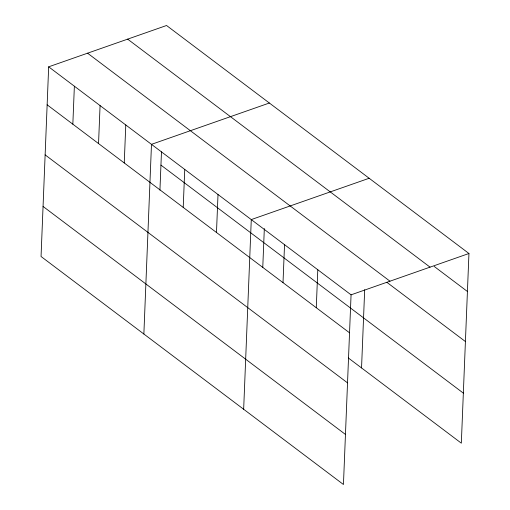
<?xml version="1.0" encoding="UTF-8"?>
<svg xmlns="http://www.w3.org/2000/svg" width="510" height="510" viewBox="0 0 510 510"><rect width="100%" height="100%" fill="white"/><g stroke="black" fill="none" stroke-linecap="round" stroke-linejoin="round"><path stroke-width="0.76" d="M48.667 66.823L41.049 256.498L343.447 484.5L351.065 294.831L48.667 66.823L166.553 25.5L468.951 253.502L461.333 443.177L348.362 357.994M72.841 124.191L74.371 86.203M98.545 143.571L100.075 105.583M124.249 162.951L125.779 124.963M143.865 334.018L151.483 144.343L269.369 103.02M159.936 190.141L161.479 151.833M183.217 207.411L184.748 169.428M216.482 232.496L218.012 194.508M243.659 409.256L251.277 219.587L369.163 178.264M262.758 267.667L264.327 228.569M283.012 282.655L284.535 244.666M316.276 307.734L317.8 269.745M361.545 367.933L364.682 289.75M351.065 294.831L468.951 253.502M434.163 266.411L467.428 291.49M127.647 39.136L430.051 267.144M87.567 53.187L389.971 281.188M386.962 282.393L465.42 341.547M160.943 165.112L463.348 393.121M47.137 104.811L349.541 332.813M45.129 154.868L347.533 382.87M43.057 206.442L345.461 434.443"/></g></svg>
